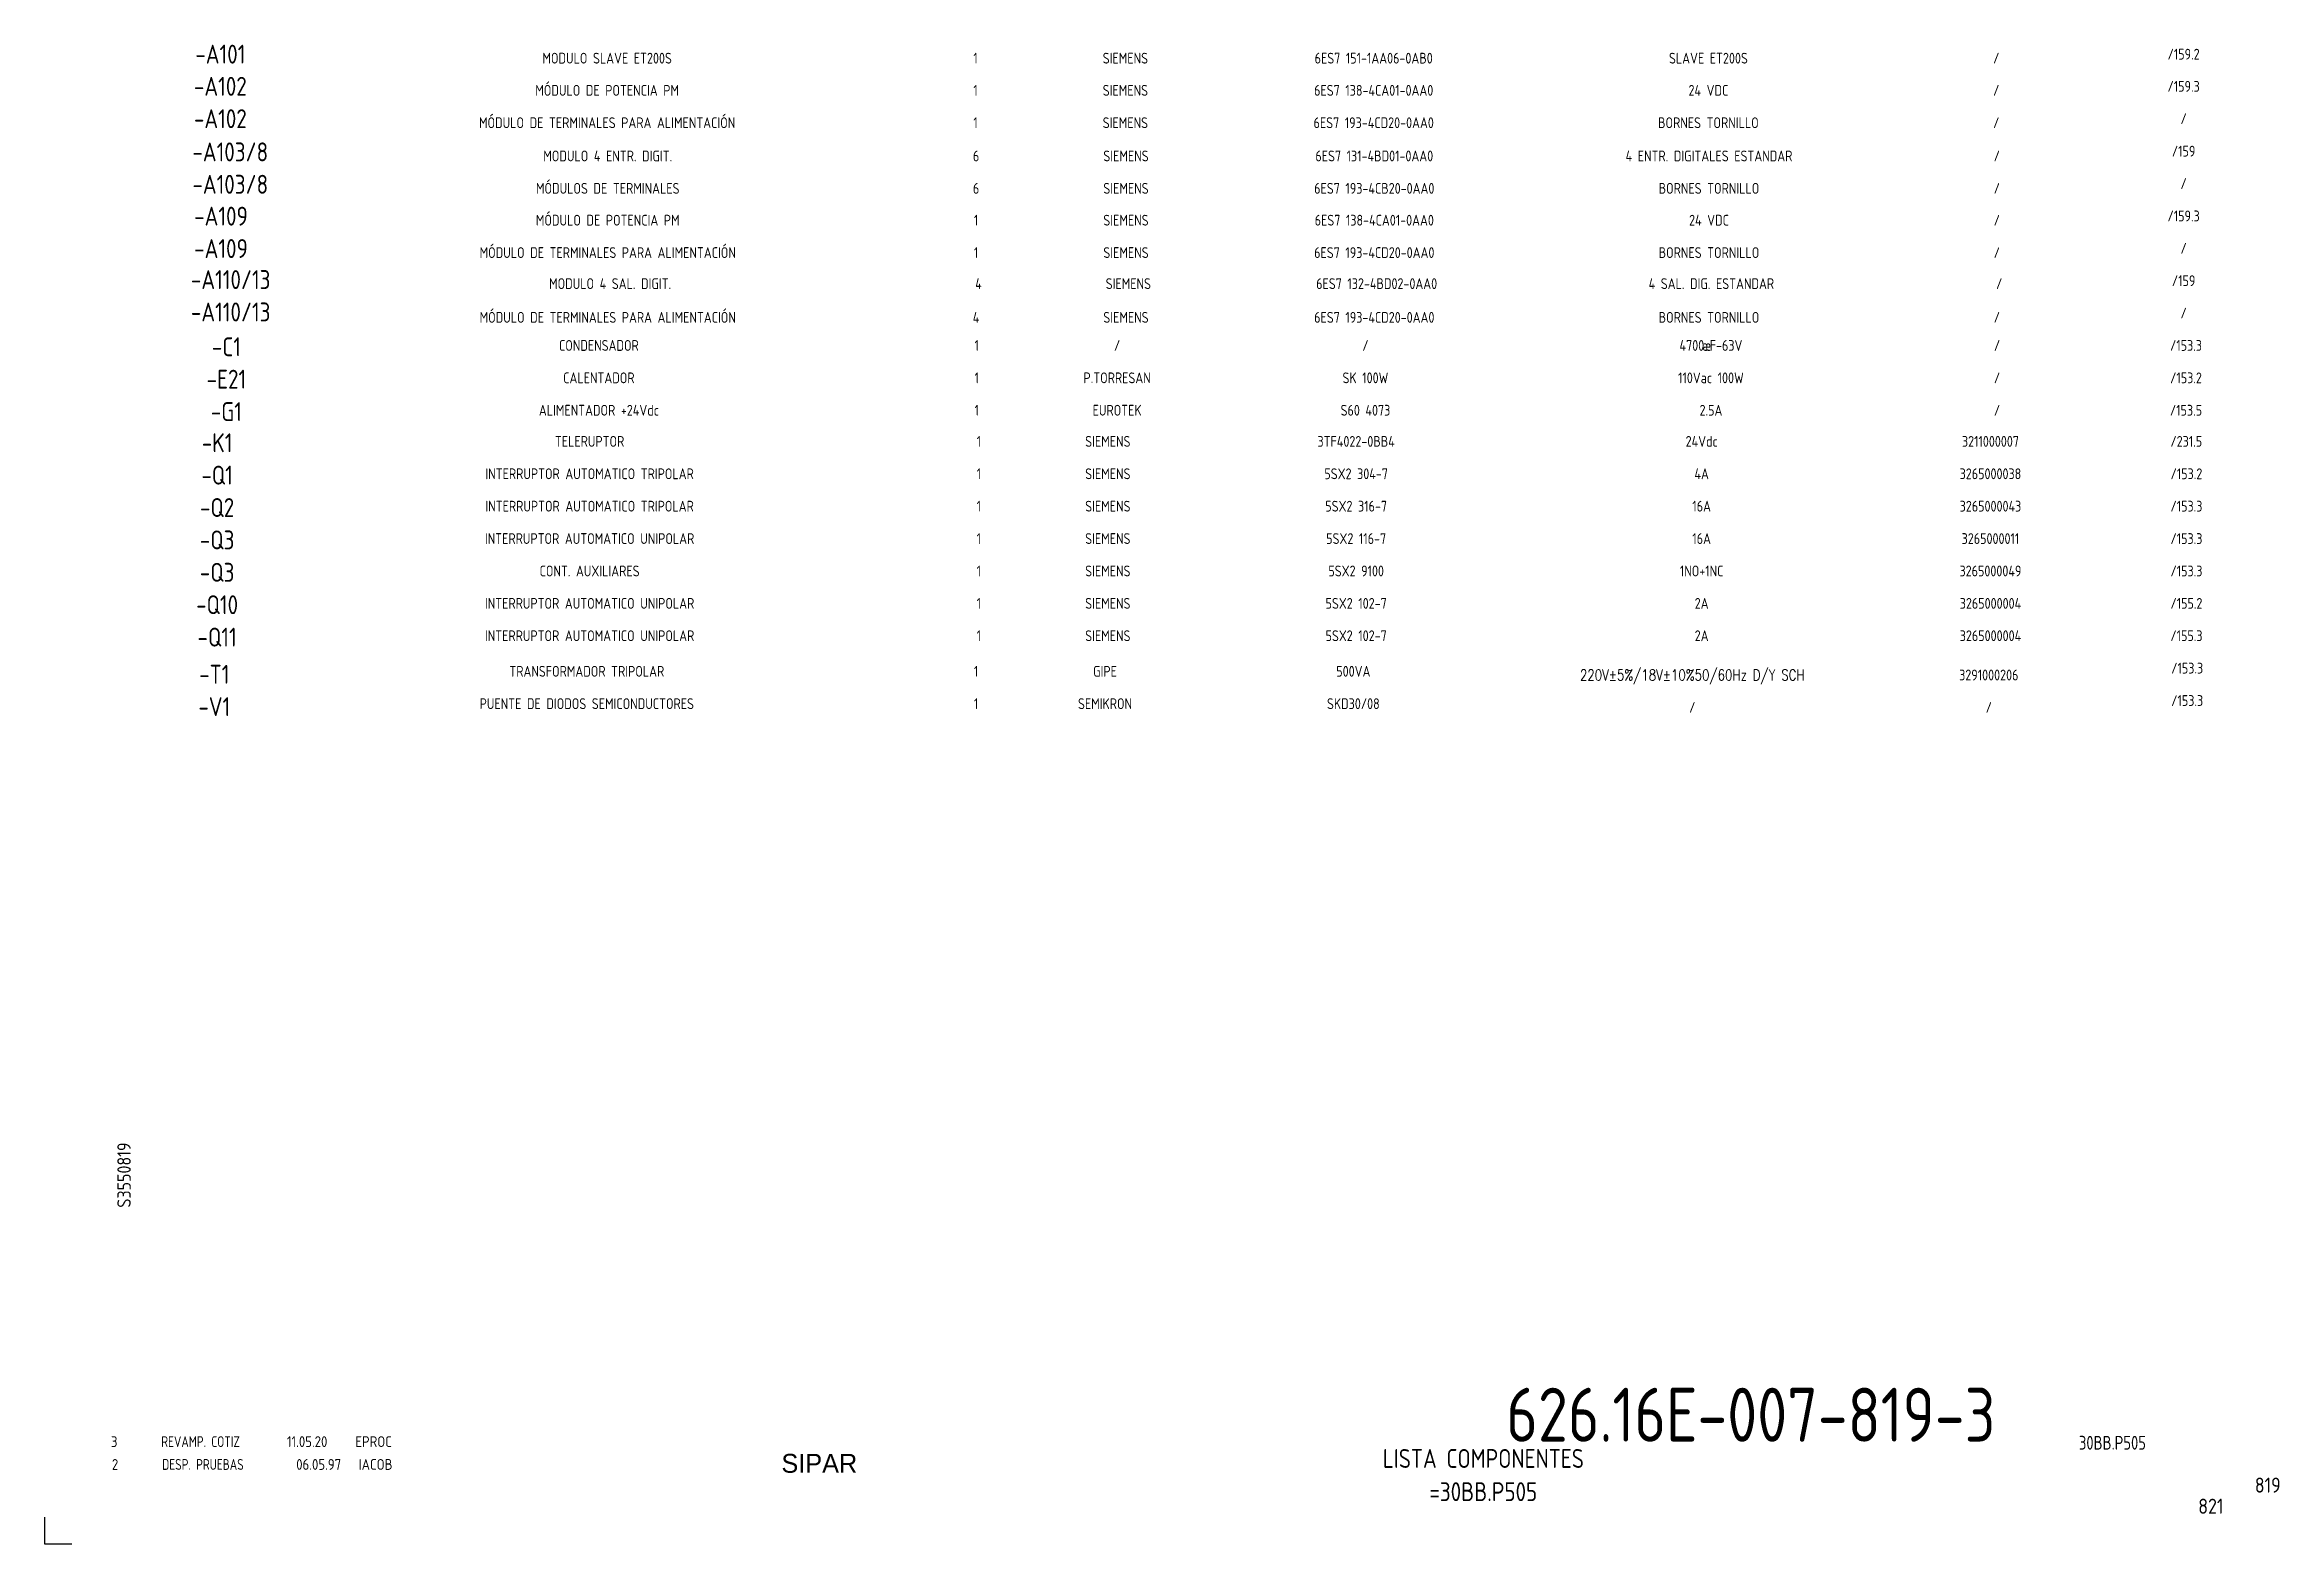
# Model space of a CAD drawing. Extents: x 0 to 414, y 0 to 278.
import ezdxf
from ezdxf.enums import TextEntityAlignment as Align

# ---------------------------------------------------------------- set-up
doc = ezdxf.new("R2010")
doc.units = 0
doc.header["$LTSCALE"] = 6
doc.header["$MEASUREMENT"] = 0
doc.layers.get('0').update_dxf_attribs({"linetype": 'CONTINUOUS'})
doc.layers.add('CART', color=7, linetype='CONTINUOUS')
doc.styles.add('DIN', font='DIN', dxfattribs={"width": 0.85})
doc.styles.add('ROMANS', font='ROMANS.SHX')
doc.styles.add('S8', font='SIMPLEX', dxfattribs={"width": 0.8})
doc.styles.add('X', font='UNIV.SHX', dxfattribs={"height": 3.5})

# ---------------------------------------------------------------- blocks, each defined once
blk = doc.blocks.new('REV2')
at = {"color": 3, "style": 'DIN'}
for s, width, p in [('2', 0.9, (12.45, 13.79)), ('DESP. PRUEBAS', 0.8, (21.76, 13.79)), ('06.05.97', 0.9, (46.59, 13.79)), ('IACOB', 0.9, (58.16, 13.79))]:
    blk.add_text(s, height=2, dxfattribs=dict(at, width=width)).set_placement(p)

msp = doc.modelspace()

# ---------------------------------------------------------------- linework, layer by layer
at = {"color": 7}
msp.add_lwpolyline([(5, 0), (0, 0), (0, 5)], dxfattribs=at)

# ---------------------------------------------------------------- block references
at = {"linetype": 'Continuous'}
msp.add_blockref('REV2', (0, 0), dxfattribs=at)

# ---------------------------------------------------------------- texts
at = {"color": 3, "style": 'DIN', "width": 0.85}
for s, p in [('-A101', (32.54, 274.26)), ('-A102', (32.54, 268.3)), ('-A102', (32.54, 262.3)), ('-A103/8', (34.38, 256.15)), ('-A103/8', (34.38, 250.15)), ('-A109', (32.66, 244.25)), ('-A109', (32.66, 238.25)), ('-A110/13', (34.45, 232.5)), ('-A110/13', (34.45, 226.5)), ('-C1', (33.66, 220.05)), ('-E21', (33.66, 214.05)), ('-G1', (33.66, 208.05)), ('-K1', (31.94, 202.28)), ('-Q1', (31.94, 196.28)), ('-Q2', (31.94, 190.28)), ('-Q3', (31.94, 184.28)), ('-Q3', (31.94, 178.28)), ('-Q10', (31.94, 172.28)), ('-Q11', (31.94, 166.28)), ('-T1', (31.42, 159.4)), ('-V1', (31.42, 153.4))]:
    msp.add_text(s, height=3.5, dxfattribs=at).set_placement(p, align=Align.CENTER)
for s, style, width, p in [('MODULO SLAVE ET200S', 'DIN', 0.85, (104.19, 274.26)), ('1', 'DIN', 0.85, (172.43, 274.26)), ('SIEMENS', 'DIN', 0.85, (200.19, 274.26)), ('6ES7 151-1AA06-0AB0', 'DIN', 0.85, (246.19, 274.26)), ('SLAVE ET200S', 'DIN', 0.85, (308.19, 274.26)), ('/', 'DIN', 0.85, (361.51, 274.26)), ('/159.2', 'DIN', 0.85, (396.22, 275)), ('MÓDULO DE POTENCIA PM', 'DIN', 0.85, (104.19, 268.3)), ('1', 'DIN', 0.85, (172.43, 268.3)), ('SIEMENS', 'DIN', 0.85, (200.19, 268.3)), ('6ES7 138-4CA01-0AA0', 'DIN', 0.85, (246.19, 268.3)), ('24 VDC', 'DIN', 0.85, (308.19, 268.3)), ('/', 'DIN', 0.85, (361.51, 268.3)), ('/159.3', 'DIN', 0.85, (396.22, 269.04)), ('MÓDULO DE TERMINALES PARA ALIMENTACIÓN', 'DIN', 0.85, (104.19, 262.3)), ('/', 'DIN', 0.85, (396.22, 263.04)), ('1', 'DIN', 0.85, (172.43, 262.3)), ('SIEMENS', 'DIN', 0.85, (200.19, 262.3)), ('6ES7 193-4CD20-0AA0', 'DIN', 0.85, (246.19, 262.3)), ('BORNES TORNILLO', 'DIN', 0.85, (308.19, 262.3)), ('/', 'DIN', 0.85, (361.51, 262.3)), ('MODULO 4 ENTR. DIGIT.', 'DIN', 0.85, (104.3, 256.15)), ('6', 'DIN', 0.85, (172.54, 256.15)), ('SIEMENS', 'DIN', 0.85, (200.3, 256.15)), ('6ES7 131-4BD01-0AA0', 'DIN', 0.85, (246.3, 256.15)), ('4 ENTR. DIGITALES ESTANDAR', 'DIN', 0.85, (308.3, 256.15)), ('/', 'DIN', 0.85, (361.62, 256.15)), ('/159', 'DIN', 0.85, (396.22, 257.04)), ('MÓDULOS DE TERMINALES', 'DIN', 0.85, (104.3, 250.15)), ('/', 'DIN', 0.85, (396.22, 251.04)), ('6', 'DIN', 0.85, (172.54, 250.15)), ('SIEMENS', 'DIN', 0.85, (200.3, 250.15)), ('6ES7 193-4CB20-0AA0', 'DIN', 0.85, (246.3, 250.15)), ('BORNES TORNILLO', 'DIN', 0.85, (308.3, 250.15)), ('/', 'DIN', 0.85, (361.62, 250.15)), ('MÓDULO DE POTENCIA PM', 'DIN', 0.85, (104.3, 244.25)), ('1', 'DIN', 0.85, (172.54, 244.25)), ('SIEMENS', 'DIN', 0.85, (200.3, 244.25)), ('6ES7 138-4CA01-0AA0', 'DIN', 0.85, (246.3, 244.25)), ('24 VDC', 'DIN', 0.85, (308.3, 244.25)), ('/', 'DIN', 0.85, (361.62, 244.25)), ('/159.3', 'DIN', 0.85, (396.22, 245.04)), ('MÓDULO DE TERMINALES PARA ALIMENTACIÓN', 'DIN', 0.85, (104.3, 238.25)), ('1', 'DIN', 0.85, (172.54, 238.25)), ('SIEMENS', 'DIN', 0.85, (200.3, 238.25)), ('6ES7 193-4CD20-0AA0', 'DIN', 0.85, (246.3, 238.25)), ('BORNES TORNILLO', 'DIN', 0.85, (308.3, 238.25)), ('/', 'DIN', 0.85, (361.62, 238.25)), ('/', 'DIN', 0.85, (396.22, 239.04)), ('MODULO 4 SAL. DIGIT.', 'DIN', 0.85, (104.74, 232.5)), ('4', 'DIN', 0.85, (172.98, 232.5)), ('SIEMENS', 'DIN', 0.85, (200.74, 232.5)), ('6ES7 132-4BD02-0AA0', 'DIN', 0.85, (246.74, 232.5)), ('4 SAL. DIG. ESTANDAR', 'DIN', 0.85, (308.74, 232.5)), ('/', 'DIN', 0.85, (362.06, 232.5)), ('/159', 'DIN', 0.85, (396.22, 233.04)), ('MÓDULO DE TERMINALES PARA ALIMENTACIÓN', 'DIN', 0.85, (104.3, 226.25)), ('4', 'DIN', 0.85, (172.54, 226.25)), ('SIEMENS', 'DIN', 0.85, (200.3, 226.25)), ('6ES7 193-4CD20-0AA0', 'DIN', 0.85, (246.3, 226.25)), ('BORNES TORNILLO', 'DIN', 0.85, (308.3, 226.25)), ('/', 'DIN', 0.85, (361.62, 226.25)), ('/', 'DIN', 0.85, (396.22, 227.04)), ('CONDENSADOR', 'DIN', 0.85, (102.66, 221.05)), ('1', 'DIN', 0.85, (172.66, 221.05)), ('/', 'DIN', 0.85, (198.66, 221.05)), ('/', 'DIN', 0.85, (244.66, 221.05)), ('4700 F-63V', 'DIN', 0.85, (308.66, 221.05)), ('%%230', 'ROMANS', 0.85, (307.9, 221.05)), ('/', 'DIN', 0.85, (361.66, 221.05)), ('/153.3', 'DIN', 0.85, (396.66, 221.05)), ('CALENTADOR', 'DIN', 0.85, (102.66, 215.05)), ('1', 'DIN', 0.85, (172.66, 215.05)), ('P.TORRESAN', 'DIN', 0.85, (198.66, 215.05)), ('SK 100W', 'DIN', 0.85, (244.66, 215.05)), ('110Vac 100W', 'DIN', 0.85, (308.66, 215.05)), ('/', 'DIN', 0.85, (361.66, 215.05)), ('/153.2', 'DIN', 0.85, (396.66, 215.05)), ('ALIMENTADOR +24Vdc', 'DIN', 0.85, (102.66, 209.05)), ('1', 'DIN', 0.85, (172.66, 209.05)), ('EUROTEK', 'DIN', 0.85, (198.66, 209.05)), ('S60 4073', 'DIN', 0.85, (244.66, 209.05)), ('2.5A', 'DIN', 0.85, (308.66, 209.05)), ('/', 'DIN', 0.85, (361.66, 209.05)), ('/153.5', 'DIN', 0.85, (396.66, 209.05)), ('TELERUPTOR', 'DIN', 0.85, (100.94, 203.28)), ('1', 'DIN', 0.85, (173.05, 203.28)), ('SIEMENS', 'DIN', 0.85, (196.94, 203.28)), ('3TF4022-0BB4', 'DIN', 0.85, (242.94, 203.28)), ('24Vdc', 'DIN', 0.85, (306.94, 203.28)), ('3211000007', 'DIN', 0.85, (360.44, 203.28)), ('/231.5', 'DIN', 0.85, (396.71, 203.28)), ('INTERRUPTOR AUTOMATICO TRIPOLAR', 'DIN', 0.85, (100.94, 197.28)), ('1', 'DIN', 0.85, (173.05, 197.28)), ('SIEMENS', 'DIN', 0.85, (196.94, 197.28)), ('5SX2 304-7', 'DIN', 0.85, (242.94, 197.28)), ('4A', 'DIN', 0.85, (306.94, 197.28)), ('3265000038', 'DIN', 0.85, (360.44, 197.28)), ('/153.2', 'DIN', 0.85, (396.74, 197.28)), ('INTERRUPTOR AUTOMATICO TRIPOLAR', 'DIN', 0.85, (100.94, 191.28)), ('1', 'DIN', 0.85, (173.05, 191.28)), ('SIEMENS', 'DIN', 0.85, (196.94, 191.28)), ('5SX2 316-7', 'DIN', 0.85, (242.94, 191.28)), ('16A', 'DIN', 0.85, (306.94, 191.28)), ('3265000043', 'DIN', 0.85, (360.44, 191.28)), ('/153.3', 'DIN', 0.85, (396.74, 191.28)), ('INTERRUPTOR AUTOMATICO UNIPOLAR', 'DIN', 0.85, (100.94, 185.28)), ('1', 'DIN', 0.85, (173.05, 185.28)), ('SIEMENS', 'DIN', 0.85, (196.94, 185.28)), ('5SX2 116-7', 'DIN', 0.85, (242.94, 185.28)), ('16A', 'DIN', 0.85, (306.94, 185.28)), ('3265000011', 'DIN', 0.85, (360.44, 185.28)), ('/153.3', 'DIN', 0.85, (396.74, 185.28)), ('CONT. AUXILIARES', 'DIN', 0.85, (100.94, 179.28)), ('1', 'DIN', 0.85, (173.05, 179.28)), ('SIEMENS', 'DIN', 0.85, (196.94, 179.28)), ('5SX2 9100', 'DIN', 0.85, (242.94, 179.28)), ('1NO+1NC', 'DIN', 0.85, (306.94, 179.28)), ('3265000049', 'DIN', 0.85, (360.44, 179.28)), ('/153.3', 'DIN', 0.85, (396.74, 179.28)), ('INTERRUPTOR AUTOMATICO UNIPOLAR', 'DIN', 0.85, (100.94, 173.28)), ('1', 'DIN', 0.85, (173.05, 173.28)), ('SIEMENS', 'DIN', 0.85, (196.94, 173.28)), ('5SX2 102-7', 'DIN', 0.85, (242.94, 173.28)), ('2A', 'DIN', 0.85, (306.94, 173.28)), ('3265000004', 'DIN', 0.85, (360.44, 173.28)), ('/155.2', 'DIN', 0.85, (396.74, 173.28)), ('INTERRUPTOR AUTOMATICO UNIPOLAR', 'DIN', 0.85, (100.94, 167.28)), ('1', 'DIN', 0.85, (173.05, 167.28)), ('SIEMENS', 'DIN', 0.85, (196.94, 167.28)), ('5SX2 102-7', 'DIN', 0.85, (242.94, 167.28)), ('2A', 'DIN', 0.85, (306.94, 167.28)), ('3265000004', 'DIN', 0.85, (360.44, 167.28)), ('/155.3', 'DIN', 0.85, (396.74, 167.28)), ('TRANSFORMADOR TRIPOLAR', 'DIN', 0.85, (100.42, 160.7)), ('1', 'DIN', 0.85, (172.54, 160.7)), ('GIPE', 'DIN', 0.85, (196.42, 160.7)), ('500VA', 'DIN', 0.85, (242.42, 160.7)), ('220V%%P5%/18V%%P10%50/60Hz D/Y SCH', 'S8', 0.8, (305.2, 160.01)), ('3291000206', 'DIN', 0.85, (360.13, 160.01)), ('/153.3', 'DIN', 0.85, (396.88, 161.28)), ('PUENTE DE DIODOS SEMICONDUCTORES', 'DIN', 0.85, (100.42, 154.7)), ('1', 'DIN', 0.85, (172.54, 154.7)), ('SEMIKRON', 'DIN', 0.85, (196.42, 154.7)), ('SKD30/08', 'DIN', 0.85, (242.42, 154.7)), ('/', 'DIN', 0.85, (305.2, 154.01)), ('/', 'DIN', 0.85, (360.13, 154.01)), ('/153.3', 'DIN', 0.85, (396.88, 155.28))]:
    msp.add_text(s, height=2, dxfattribs=dict(style=style, width=width)).set_placement(p, align=Align.CENTER)
at = {"color": 3, "style": 'DIN'}
for s, width, p in [('3', 0.9, (12.27, 18.02)), ('REVAMP. COTIZ', 0.8, (21.59, 18.02)), ('11.05.20', 0.9, (44.86, 18.02)), ('EPROC', 0.9, (57.54, 18.02))]:
    msp.add_text(s, height=2, dxfattribs=dict(at, width=width)).set_placement(p)
at = {"color": 2, "style": 'DIN', "width": 0.85}
for s, p in [('LISTA COMPONENTES', (266.5, 15.9)), ('=30BB.P505', (266.5, 9.75))]:
    msp.add_text(s, height=3.5, dxfattribs=at).set_placement(p, align=Align.MIDDLE)
at = {"color": 3, "style": 'DIN', "width": 0.8}
msp.add_text('30BB.P505', height=2.56, dxfattribs=at).set_placement((389.24, 17.53), align=Align.RIGHT)
at = {"color": 2, "insert": (270.74, 29), "char_height": 10, "width": 111.0411, "attachment_point": 1, "style": 'DIN'}
msp.add_mtext('626.16E-007-819-3', dxfattribs=at)
at = {"layer": 'CART', "color": 3, "style": 'DIN', "width": 0.9, "flags": 1}
msp.add_attdef('S3550819', text='', height=2.5, rotation=90, dxfattribs=at).set_placement((15.95, 68.38), align=Align.CENTER)
at = {"layer": 'CART', "color": 6, "style": 'X', "flags": 1}
msp.add_attdef('SIPAR', text='', height=3.5, dxfattribs=at).set_placement((143.5, 15), align=Align.MIDDLE)
at = {"layer": 'CART', "color": 7, "style": 'DIN', "width": 0.9, "flags": 1}
msp.add_attdef('821', (398.93, 5.65), '', height=2.8, dxfattribs=at)
at = {"layer": 'CART', "color": 2, "style": 'DIN', "width": 0.9, "flags": 1}
msp.add_attdef('819', text='', height=2.8, dxfattribs=at).set_placement((414.2, 9.56), align=Align.RIGHT)

doc.saveas('drawing.dxf')
